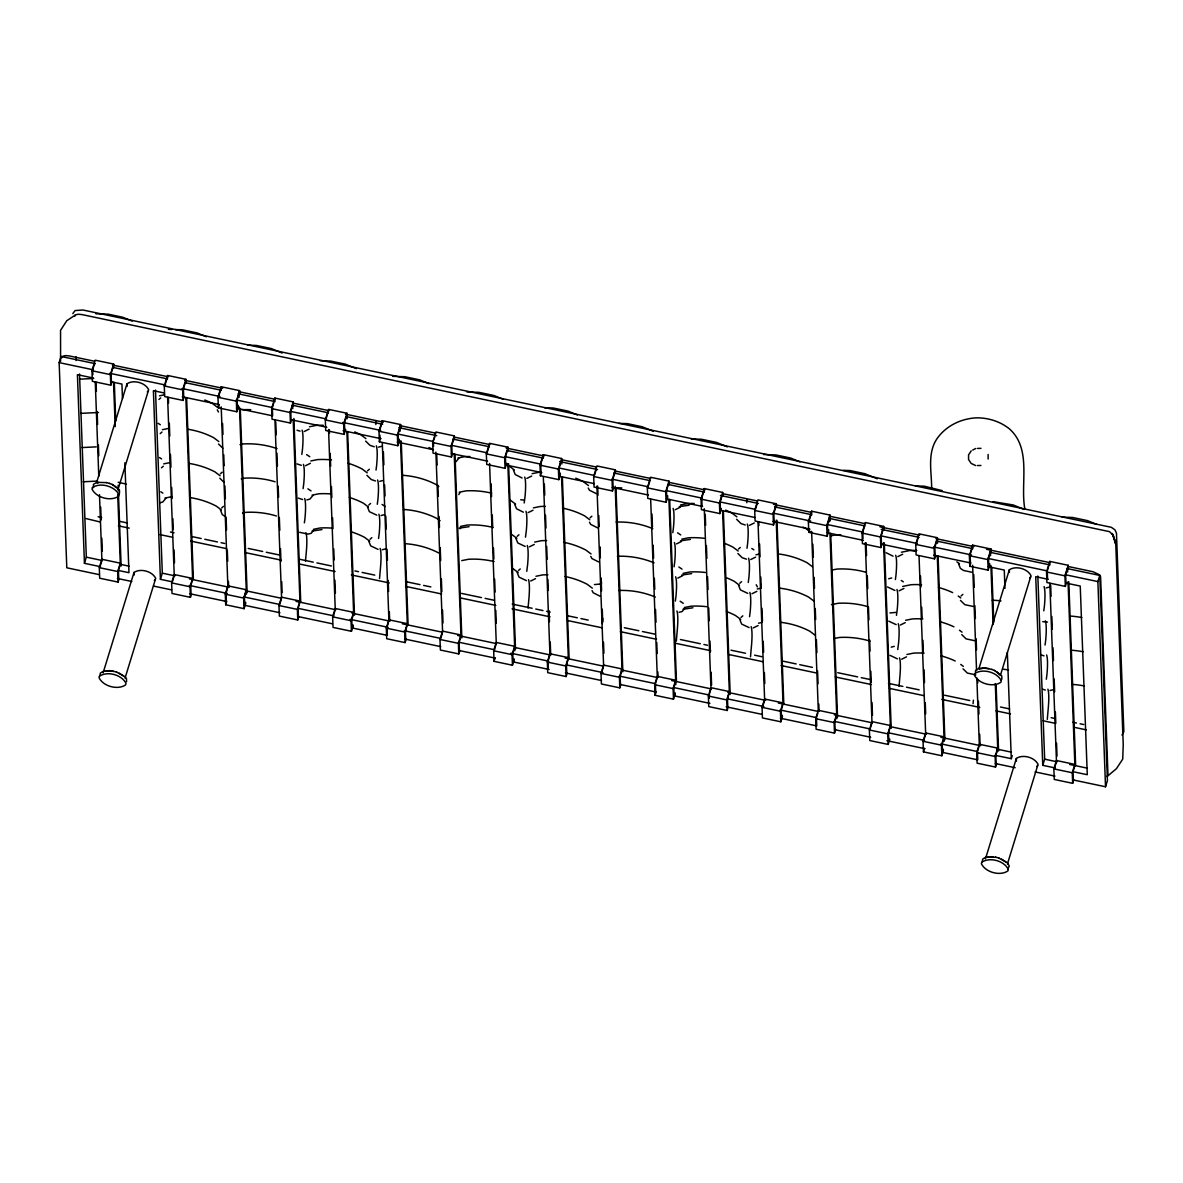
<?xml version="1.0" encoding="UTF-8"?>
<svg xmlns="http://www.w3.org/2000/svg" width="1183" height="1183" viewBox="0 0 1183 1183"><rect width="100%" height="100%" fill="white"/><g stroke="black" fill="none" stroke-linecap="round" stroke-linejoin="round"><path stroke-width="1.5" d="M988.116 459.034L988.13 454.449M305.48 561.186L306.279 552.21A53.871 8.118 -78.1 0 0 305.953 532.764M379.521 578.62L380.468 567.855A53.871 8.118 -78.1 0 0 380.142 548.394M528.062 608.106L528.86 599.13A53.871 8.118 -78.1 0 0 528.535 579.685M602.265 623.752L602.739 618.369M676.306 641.186L677.253 630.421A53.871 8.118 -78.1 0 0 676.927 610.96M750.495 656.816L751.456 646.051A53.871 8.118 -78.1 0 0 751.131 626.606M899.05 686.303L899.834 677.341A53.871 8.118 -78.1 0 0 899.509 657.881M973.077 703.737L973.402 700.159M1047.28 719.382L1048.227 708.617A53.871 8.118 -78.1 0 0 1047.901 689.171M301.828 454.435L302.449 449.614A53.871 8.118 -78.1 0 0 302.123 430.168M303.099 488.638L303.735 483.817A53.871 8.118 -78.1 0 0 303.41 464.372M304.371 522.827L305.007 518.021A53.871 8.118 -78.1 0 0 304.682 498.561M376.017 470.08L376.652 465.259A53.871 8.118 -78.1 0 0 376.327 445.814M377.288 504.283L377.924 499.463A53.871 8.118 -78.1 0 0 377.599 480.002M378.56 538.472L379.196 533.651A53.871 8.118 -78.1 0 0 378.871 514.206M524.202 502.967L525.045 496.549A53.871 8.118 -78.1 0 0 524.72 477.089M525.474 537.171L526.317 530.738A53.871 8.118 -78.1 0 0 525.991 511.293M526.746 571.359L527.588 564.942A53.871 8.118 -78.1 0 0 527.263 545.481M599.885 551.204L600.299 547.98M601.156 585.393L601.57 582.184M672.802 532.646L673.438 527.825A53.871 8.118 -78.1 0 0 673.112 508.365M674.073 566.834L674.709 562.014A53.871 8.118 -78.1 0 0 674.384 542.568M675.345 601.038L675.981 596.217A53.871 8.118 -78.1 0 0 675.656 576.772M746.991 548.276L747.626 543.47A53.871 8.118 -78.1 0 0 747.301 524.01M748.262 582.48L748.898 577.659A53.871 8.118 -78.1 0 0 748.573 558.213M749.549 616.683L750.17 611.862A53.871 8.118 -78.1 0 0 749.845 592.402M895.383 579.566L896.019 574.746A53.871 8.118 -78.1 0 0 895.694 555.3M896.448 615.367L897.291 608.934A53.871 8.118 -78.1 0 0 896.965 589.489M897.72 649.571L898.562 643.138A53.871 8.118 -78.1 0 0 898.237 623.692M1043.776 610.842L1044.412 606.021A53.871 8.118 -78.1 0 0 1044.086 586.576M1045.047 645.046L1045.683 640.225A53.871 8.118 -78.1 0 0 1045.358 620.764M1046.319 679.234L1046.955 674.414A53.871 8.118 -78.1 0 0 1046.63 654.968M118.019 489.511L148.674 389.695C145.287 382.627 133.442 379.388 126.965 383.824L127.069 386.442M100.037 674.517L100.437 673.009L103.823 670.968L109.797 670.628L116.762 672.092M125.043 678.14L155.698 578.339C152.311 571.271 140.466 568.017 134.004 572.454L134.093 575.086M126.581 681.704L126.448 678.495L125.058 676.72L116.481 672.048M975.354 671.885L975.753 670.377L979.14 668.321L985.114 667.996L992.079 669.46M1000.36 675.508L1031.014 575.692C1027.628 568.639 1015.783 565.385 1009.321 569.822L1009.41 572.454M982.378 860.514L982.777 859.006L986.164 856.965L995.968 857.261M1007.384 864.137L1038.038 764.336C1034.652 757.268 1022.822 754.029 1016.345 758.451L1016.434 761.083M99.313 574.657L66.795 567.796L59.15 362.619L61.043 356.467L95.365 363.699M111.793 381.843L110.773 385.185L92.363 381.31L91.978 370.737L95.217 360.194L113.612 364.068L113.76 367.736M93.161 368.15L94.581 363.536M110.773 385.185L110.374 374.612L113.612 364.068M112.991 367.41L111.098 373.562L111.394 381.843M96.651 482.398L126.965 383.824M100.466 566.687L84.437 563.315L86.329 557.149L79.512 374.02M119.187 578.576L118.108 582.095L99.697 578.221L99.313 567.648L101.871 559.293L99.476 494.716M100.023 566.598L101.915 560.446M184.104 397.089L183.084 400.431L164.688 396.556L164.289 385.983L167.528 375.44L185.938 379.314L186.071 382.981M165.487 383.396L166.907 378.782M118.108 582.095L117.708 571.522L120.282 563.167L117.738 494.908M120.326 564.321L118.433 570.472L118.729 578.753M183.084 400.431L182.685 389.858L185.938 379.314M185.302 382.656L183.409 388.808L183.72 397.089M103.128 672.787L134.004 572.454M171.254 581.607L160.415 579.33L162.308 573.178L155.491 390.035M238.301 406.73L236.763 411.743L218.352 407.869L217.968 397.296L221.206 386.752L239.602 390.627L239.75 394.294M218.678 396.246L220.57 390.094M218.352 407.869L219.387 404.527M191.498 593.822L190.419 597.341L172.023 593.467L171.624 582.894L174.197 574.539L167.602 397.429M172.348 581.844L174.241 575.692M236.763 411.743L236.363 401.17L239.602 390.627M238.33 405.325L237.384 408.401L237.088 400.12L238.981 393.969L239.099 397.281M190.419 597.341L190.019 586.768L192.592 578.413L185.864 397.606M192.637 579.566L190.744 585.718L191.054 593.999M291.462 419.714L290.427 423.056L272.031 419.181L271.632 408.608L274.885 398.065L293.28 401.939L293.414 405.606M236.482 408.209L272.622 415.825L272.356 407.558L273.776 402.945M245.709 603.374L244.097 608.654L225.687 604.779L225.302 594.206L227.861 585.851L221.206 406.893M227.905 587.005L226.012 593.156L226.323 601.437M225.687 604.779L226.766 601.26M290.427 423.056L290.042 412.497L293.28 401.939M244.097 608.654L243.698 598.08L246.271 589.726L239.469 407.085M245.68 602.236L244.718 605.312L244.423 597.031L246.315 590.879L246.434 594.191M345.643 429.37L344.105 434.368L325.709 430.494L325.31 419.921L328.549 409.377L346.959 413.251L347.166 418.767M326.035 418.871L327.928 412.719M298.855 616.447L297.761 619.966L279.365 616.092L278.966 605.519L281.539 597.164L274.944 420.054M344.105 434.368L343.706 423.81L346.959 413.251M297.761 619.966L297.377 609.393L299.935 601.053L293.207 420.246M299.979 602.191L298.086 608.343L298.397 616.624M399.322 440.682L397.784 445.695L379.373 441.806L378.989 431.248L382.227 420.69L400.623 424.564L400.771 428.246M379.699 430.198L381.591 424.032M379.373 441.806L380.408 438.464M353.066 626.014L351.44 631.278L333.044 627.404L332.645 616.831L335.218 608.476L328.549 429.518M333.369 615.781L335.262 609.629M397.784 445.695L397.384 435.122L400.623 424.564M399.351 439.263L398.405 442.338L398.109 434.072L400.002 427.921L400.12 431.218M351.44 631.278L351.04 620.72L353.613 612.365L346.885 431.558M353.658 613.504L351.765 619.67L352.076 627.936L353.022 624.861M452.483 453.666L451.448 457.008L433.052 453.119L432.653 442.56L435.906 432.002L454.302 435.891L454.435 439.558M433.85 439.972L434.797 436.897M406.198 639.086L405.118 642.591L386.708 638.716L386.323 628.143L388.896 619.803L382.286 442.679M388.453 622.48L387.033 627.094L387.344 635.375M451.448 457.008L451.063 446.435L454.302 435.891M453.666 439.233L451.773 445.385L452.083 453.666M405.118 642.591L404.719 632.033L407.292 623.678L400.49 441.022M407.336 624.816L405.444 630.983L405.754 639.249M506.664 463.307L505.126 468.32L486.731 464.446L486.331 453.873L489.585 443.314L507.98 447.204L508.113 450.871M487.056 452.823L488.949 446.671M459.876 650.399L458.782 653.918L440.387 650.029L439.987 639.471L442.56 631.116L435.891 452.157M440.712 638.421L442.605 632.254M505.126 468.32L504.727 457.747L507.98 447.204M541.799 472.564L505.659 464.949L505.452 456.697L507.344 450.546M458.782 653.918L458.398 643.345L460.971 634.99L454.228 454.183M461 636.143L459.108 642.295L459.418 650.561M560.343 474.62L558.805 479.633L540.394 475.758L540.01 465.185L543.248 454.642L561.659 458.516L561.851 464.017M542.613 457.984L540.72 464.135L541.03 472.401M540.394 475.758L541.43 472.416M514.087 659.951L512.461 665.23L494.065 661.341L493.666 650.783L496.239 642.428L489.57 463.47M494.39 649.733L496.283 643.567M494.065 661.341L495.145 657.837M558.805 479.633L558.406 469.06L561.659 458.516M561.023 461.858L559.13 468.01L559.441 476.291L560.387 473.215M512.461 665.23L512.062 654.657L514.635 646.302L507.832 463.662M550.716 655.042L514.59 647.426L512.786 653.607L513.097 661.889L514.043 658.798M613.504 487.603L612.469 490.945L594.073 487.071L593.674 476.498L596.927 465.954L615.323 469.828L615.456 473.496M594.398 475.448L596.291 469.296M567.219 673.023L566.139 676.543L547.729 672.669L547.345 662.096L549.918 653.741L543.308 476.631M549.962 654.894L548.054 661.046L548.306 667.656M612.469 490.945L612.084 480.372L615.323 469.828M614.687 473.17L612.794 479.322L613.105 487.603M566.139 676.543L565.74 665.97L568.313 657.615L561.57 476.808M568.358 658.768L566.465 664.92L566.775 673.201M667.685 497.244L666.147 502.257L647.752 498.383L647.352 487.81L650.606 477.267L669.001 481.141L669.134 484.808M620.898 684.336L619.803 687.855L601.408 683.981L601.023 673.408L603.581 665.053L596.912 486.095M601.733 672.358L603.626 666.206M666.147 502.257L665.748 491.699L669.001 481.141M668.365 484.483L666.473 490.649L666.783 498.915L667.73 495.84M619.803 687.855L619.419 677.282L621.992 668.927L615.175 486.287M622.036 670.081L620.129 676.232L620.439 684.513M721.364 508.572L719.826 513.57L701.415 509.696L701.031 499.122L704.269 488.579L722.68 492.453L722.813 496.135M703.634 491.921L701.741 498.073L702.051 506.354M675.109 693.889L673.482 699.168L655.086 695.293L654.687 684.72L657.26 676.365L650.665 499.256M619.581 684.336L655.707 691.951L655.412 683.67L657.304 677.519L621.164 669.903M655.086 695.293L656.166 691.774M719.826 513.57L719.427 503.012L722.68 492.453M722.044 495.795L720.151 501.962L720.462 510.228M673.482 699.168L673.097 688.595L675.656 680.255L668.927 499.448M675.064 692.75L674.118 695.826L673.807 687.545L675.7 681.393L675.833 684.706M774.525 521.555L773.49 524.897L755.094 521.008L754.695 510.45L757.948 499.891L776.344 503.766L776.492 507.448M755.419 509.4L757.312 503.233M728.24 706.976L727.161 710.48L708.765 706.606L708.366 696.033L710.939 687.678L704.269 508.72M709.563 693.445L710.983 688.831M773.49 524.897L773.105 514.324L776.344 503.766M775.708 507.123L773.815 513.274L774.126 521.54M727.161 710.48L726.761 699.922L729.334 691.567L722.591 510.76M729.379 692.706L727.486 698.872L727.796 707.138M828.706 531.197L827.168 536.21L808.773 532.32L808.373 521.762L811.627 511.204L830.022 515.093L830.229 520.594M809.098 520.712L810.991 514.546M808.773 532.32L809.793 528.993M782.451 716.528L780.839 721.793L762.429 717.918L762.044 707.345L764.602 699.005L758.007 521.88M762.754 706.295L764.647 700.144M827.168 536.21L826.784 525.636L830.022 515.093M828.751 529.777L827.804 532.868L827.494 524.587L829.387 518.435L829.52 521.747M780.839 721.793L780.44 711.234L783.013 702.879L776.211 520.224M783.057 704.018L781.164 710.184L781.46 718.451L782.407 715.375M881.867 544.18L880.847 547.522L862.437 543.648L862.052 533.075L865.291 522.516L883.701 526.405L883.834 530.073M863.235 530.487L864.669 525.873M835.582 729.6L834.503 733.12L816.107 729.231L815.708 718.673L818.281 710.318L811.612 531.359M817.852 712.994L816.433 717.623L816.743 725.889M880.847 547.522L880.448 536.949L883.701 526.405M881.483 544.18L881.172 535.899L883.065 529.747M834.503 733.12L834.119 722.547L836.677 714.192L829.948 533.385M935.546 555.492L934.526 558.834L916.115 554.96L915.731 544.387L918.969 533.829L937.365 537.718L937.572 543.219M916.441 543.337L918.333 537.186M889.808 739.153L888.182 744.432L869.786 740.543L869.387 729.985L871.96 721.63L865.291 542.672M870.584 727.397L872.004 722.769M934.526 558.834L934.126 548.261L937.365 537.718M936.744 541.06L934.836 547.211L935.147 555.492M888.182 744.432L887.782 733.859L890.355 725.504L883.553 542.864M888.817 741.09L888.507 732.809L890.4 726.658L926.481 734.259M989.727 565.134L988.189 570.147L969.794 566.273L969.395 555.699L972.648 545.156L991.043 549.03L991.177 552.698M972.012 548.498L970.119 554.65L970.43 562.931M969.794 566.273L970.814 562.931M943.472 750.466L941.86 755.745L923.45 751.87L923.065 741.297L925.624 732.942L919.028 555.833M923.775 740.247L925.668 734.096M923.45 751.87L924.529 748.351M988.189 570.147L987.805 559.574L991.043 549.03M989.772 563.729L988.825 566.805L988.515 558.524L990.408 552.372L990.541 555.685M941.86 755.745L941.461 745.172L944.034 736.817L937.291 556.01M943.428 749.327L942.481 752.403L942.186 744.122L944.078 737.97L944.197 741.283M978.992 668.395L1009.321 569.822M996.604 763.538L995.524 767.057L977.128 763.183L976.729 752.61L979.302 744.255L976.833 677.844M978.873 746.946L977.454 751.56L977.764 759.841M1066.356 583.071L1065.336 586.413L1046.925 582.524L1046.541 571.966L1049.779 561.407L1068.175 565.297L1068.323 568.964M1047.561 579.182L1047.251 570.916L1048.67 566.302M995.524 767.057L995.14 756.484L997.698 748.129L995.302 683.567M997.742 749.283L995.849 755.434L996.16 763.715M1065.336 586.413L1064.937 575.84L1068.175 565.297M995.036 755.272L1011.302 758.687L1012.249 755.612M985.483 858.784L1016.345 758.451M1073.011 779.908L1105.528 786.769L1097.883 581.592L1099.776 575.426L1067.258 568.579M1055.221 767.959L1042.755 765.327L1044.648 759.175L1037.831 576.032M1073.75 779.804L1072.67 783.323L1054.26 779.434L1053.876 768.876L1056.434 760.521L1049.839 583.396M1054.585 767.826L1056.478 761.66M1072.67 783.323L1072.271 772.75L1074.844 764.395L1068.042 581.74M1073.292 779.967L1072.996 771.7L1074.889 765.549M1105.528 786.769L1107.421 780.617L1099.776 575.426M72.799 313.643L75.076 310.567L82.899 310.005L1111.31 527.307L1114.874 529.747L1116.456 533.06L1123.85 731.686L1121.987 735.057M74.559 316.423L75.49 314.915L78.167 314.234L81.864 314.56L1109.477 531.64L1113.307 535.381L1115.776 544.224L1123.229 744.551L1122.726 759.116L1116.471 768.639L1107.051 776.566L1107.983 775.057L1100.589 576.727L1099.525 574.805L1093.048 571.744L1067.761 566.406M61.856 357.754L62.773 356.26L65.449 355.58L69.146 355.906L94.418 361.229M165.783 498.442L162.736 502.036L159.69 502.819M312.889 495.529L309.857 499.122L306.811 499.906M314.16 529.733L311.129 533.326L308.083 534.095L299.624 532.306M458.738 458.413L455.706 462.006M458.782 494.598L460.01 492.616M460.054 528.786L461.281 526.819M685.149 607.929L682.118 611.522L679.072 612.306M971.199 450.871L968.566 454.908L968.552 459.492L971.154 463.411L975.679 465.599M147.284 391.928L148.333 390.937M118.256 494.287L119.542 493.074L119.424 489.866L112.134 484.468M154.308 580.557L155.372 579.566M1029.624 577.925L1030.689 576.934M1000.596 680.284L1001.883 679.072L1001.764 675.863L994.474 670.465M1036.663 766.554L1037.713 765.564M1007.62 868.913L1009.321 866.193L1007.398 862.718L998.822 858.045M158.921 399.455L160.725 397.828M160.193 433.643L161.997 432.032M161.465 467.847L163.284 466.235M220.378 473.791L222.182 472.18M309.118 429.118L304.268 431.499M221.65 507.995L223.454 506.368M310.39 463.307L305.539 465.703M367.484 470.878L369.303 469.267M368.756 505.082L370.575 503.455M370.042 539.271L371.846 537.659M531.699 476.039L526.849 478.42M532.986 510.228L528.121 512.623M517.148 536.357L518.967 534.746M534.258 544.431L529.407 546.827M518.435 570.546L520.239 568.934M590.08 517.799L591.884 516.187M535.529 578.635L530.679 581.016M680.092 507.315L675.242 509.71M681.378 541.518L676.513 543.899M682.65 575.707L677.785 578.103M754.296 522.96L749.445 525.356M738.473 549.075L740.277 547.463M755.567 557.149L750.717 559.544M739.745 583.278L741.549 581.666M756.839 591.352L751.989 593.748M741.016 617.467L742.82 615.855M758.111 625.556L753.26 627.936M902.688 554.236L897.823 556.631M903.96 588.439L899.11 590.82M905.232 622.628L900.381 625.023M961.054 595.995L962.858 594.384M906.503 656.831L901.653 659.227M75.49 314.915L66.751 320.741L60.555 330.323L60.584 361.347M972.707 450.072L975.753 448.475M97.154 483.167L98.869 482.472M979.509 669.164L983.457 668.158L988.944 668.632M378.456 447.144L381.503 446.375M379.728 481.348L382.774 480.564M381.015 515.537L384.061 514.768M382.286 549.74L385.333 548.956M594.428 584.579L600.284 584.047M888.67 578.753L891.716 577.969M889.941 612.942L895.797 612.41M1046.216 587.907L1049.262 587.138M891.213 647.145L894.259 646.362M1050.046 690.502L1053.092 689.733M159.454 395.817L164.511 394.797M162.411 429.68L169.154 428.305M309.532 426.752L316.275 425.392A75.86 64.207 -2.1 0 1 323.24 425.274M239.986 444.631L243.358 443.95A75.86 64.207 -2.1 0 1 277.059 448.638M163.698 463.869L170.426 462.509M310.804 460.956L317.547 459.596A75.86 64.207 -2.1 0 1 331.477 459.906M241.258 478.834L244.63 478.139A75.86 64.207 -2.1 0 1 275.107 481.777M164.969 498.073L171.712 496.697M457.925 458.043L464.668 456.668A75.86 64.207 -2.1 0 1 469.888 456.534M312.075 495.159L318.818 493.784A75.86 64.207 -2.1 0 1 331.018 493.947M242.53 513.023L245.901 512.343A75.86 64.207 -2.1 0 1 276.378 515.98M532.113 473.673L538.856 472.313M459.196 492.232L465.939 490.871A75.86 64.207 -2.1 0 1 491.581 493.178M313.362 529.348L320.09 527.988A75.86 64.207 -2.1 0 1 332.29 528.136M533.4 507.877L540.128 506.516A75.86 64.207 -2.1 0 1 545.363 506.368M460.468 526.435L467.211 525.06A75.86 64.207 -2.1 0 1 492.853 527.381M680.506 504.964L687.249 503.588A75.86 64.207 -2.1 0 1 694.214 503.485M534.672 542.08L541.415 540.705A75.86 64.207 -2.1 0 1 546.635 540.572M461.74 560.624L468.483 559.263A75.86 64.207 -2.1 0 1 494.124 561.57M681.778 539.152L688.521 537.792A75.86 64.207 -2.1 0 1 704.166 538.295M535.943 576.269L542.686 574.908A75.86 64.207 -2.1 0 1 547.906 574.775M830.584 535.899L835.642 534.879A75.86 64.207 -2.1 0 1 840.862 534.746M755.981 554.797L759.353 554.117M683.064 573.356L689.807 571.981A75.86 64.207 -2.1 0 1 705.438 572.498M901.416 552.224L909.845 550.509A75.86 64.207 -2.1 0 1 916.81 550.406M831.856 570.102L836.913 569.067A75.86 64.207 -2.1 0 1 865.808 572.232M757.253 589.001L760.625 588.306M684.336 607.544L691.079 606.184A75.86 64.207 -2.1 0 1 706.724 606.702M902.688 586.428L911.117 584.713A75.86 64.207 -2.1 0 1 921.572 584.742M831.457 604.631L838.185 603.271A75.86 64.207 -2.1 0 1 867.08 606.435M758.525 623.19L761.896 622.509M905.646 620.276L912.389 618.916A75.86 64.207 -2.1 0 1 922.844 618.946M834.414 638.495L839.472 637.46A75.86 64.207 -2.1 0 1 869.949 641.097M906.917 654.48L913.66 653.105A75.86 64.207 -2.1 0 1 924.115 653.149M312.061 531.049L321.968 529.585M459.181 528.136L469.074 526.672M679.219 506.664L689.112 505.2M680.491 540.853L690.399 539.389M681.763 575.056L691.671 573.592M683.035 609.245L692.942 607.781M105.893 671.116L113.627 671.264M988.234 857.113L993.129 856.832M79.424 379.181L93.694 378.471M80.695 413.37L94.965 412.66A75.86 64.207 -2.1 0 1 98.44 412.542M81.967 447.573L96.237 446.863M83.239 481.777L97.509 481.067M977.498 448.431L980.988 448.342M977.439 465.555L980.929 465.466M95.882 313.761L108.052 314.146L122.884 317.281L132.245 321.111M168.341 329.347L171.816 329.451M175.291 329.569L182.241 329.791L197.073 332.926L206.433 336.756M247.75 345.155L256.43 345.436L271.277 348.556L282.19 353.037M320.209 360.741L330.634 361.081L345.466 364.201L356.394 368.667M392.652 376.312L404.823 376.712L419.669 379.847L429.03 383.676M466.856 391.957L479.026 392.357L493.858 395.477L503.219 399.307M544.52 407.706L553.215 408.002L568.062 411.122L577.408 414.952M618.724 423.351L627.419 423.632L642.251 426.767L653.164 431.233M691.183 438.937L701.608 439.277L716.454 442.398L727.368 446.878M763.641 454.523L775.811 454.923L790.643 458.043L800.004 461.873M843.05 470.331L850 470.553L864.847 473.688L877.313 478.79M915.509 485.917L924.189 486.198L942.156 490.605M993.173 501.666L1013.225 504.964L1024.153 509.429M1062.157 517.134L1072.582 517.474L1087.428 520.609L1096.789 524.439M520.727 499.773L523.537 500.01M972.027 572.276L963.553 570.487L960.404 568.402L958.555 563.788M973.298 606.465L964.84 604.676L960.478 600.417M1047.487 622.11L1042.741 621.666M974.57 640.668L966.112 638.879L961.749 634.606M975.842 674.857L967.383 673.083L963.021 668.809M300.053 431.13L297.051 430.242M374.242 446.775L369.998 445.355L365.636 441.096M301.325 465.333L297.066 463.913M745.231 524.986L740.972 523.566L736.61 519.293M375.514 480.978L371.27 479.559L366.907 475.285M302.597 499.537L298.353 498.117M746.503 559.175L742.244 557.755L737.881 553.496M376.8 515.167L369.392 511.677L367.543 507.049M894.895 590.45L887.487 586.96M525.193 546.457L517.784 542.953L515.921 538.339M747.774 593.378L740.366 589.873L738.517 585.26M378.072 549.37L370.663 545.866L368.815 541.252M896.167 624.654L888.758 621.164M526.465 580.646L519.056 577.156L517.208 572.528M749.046 627.567L741.637 624.077L739.789 619.448M897.439 658.857L890.03 655.352M106.603 482.634L96.784 482.324L93.413 484.379L93.531 487.588M112.489 365.029L168.459 376.83M184.711 380.261L222.641 388.261M238.892 391.677L275.003 399.292M293.059 403.107L329.185 410.708M345.436 414.139L383.351 422.139M399.603 425.555L435.728 433.17M453.784 436.985L489.895 444.601M506.147 448.017L544.076 456.017M562.132 459.817L596.439 467.048M614.495 470.864L650.62 478.479M668.676 482.28L704.787 489.895M722.843 493.695L757.164 500.927M773.416 504.357L811.331 512.357M829.387 516.158L865.512 523.773M879.96 526.819L919.679 535.189M935.93 538.62L973.86 546.62M986.504 549.282L1049.705 562.605M113.435 367.514L167.631 378.93M185.687 382.745L220.008 389.976M238.079 393.776L274.205 401.392M292.275 405.207L328.401 412.823M382.597 424.253L346.471 416.638L344.43 422.76L344.741 431.026M398.863 427.669L436.793 435.669M453.059 439.1L489.185 446.716M507.256 450.531L543.381 458.146L543.248 454.642M559.633 461.562L597.578 469.562M613.829 472.993L649.97 480.609L648.077 486.76L611.936 479.145M668.025 484.409L704.151 492.039M720.417 495.455L758.347 503.455M774.614 506.886L810.739 514.501M828.81 518.302L864.936 525.917M881.202 529.348L919.132 537.348M937.202 541.163L971.524 548.394M989.58 552.195L1049.203 564.764M59.15 362.619L93.472 369.85M109.738 373.281L165.738 385.081M181.99 388.512L219.934 396.512M236.186 399.943L272.312 407.558M290.382 411.359L326.508 418.974M342.774 422.405L380.704 430.405M398.775 434.205L433.096 441.451M451.167 445.252L487.292 452.867M505.363 456.682L541.489 464.298M559.544 468.098L593.881 475.344M666.133 490.575L702.258 498.191M720.329 501.991L754.65 509.237M772.721 513.038L810.651 521.038M826.917 524.468L863.043 532.084M881.113 535.884L917.239 543.5M933.491 546.93L971.435 554.931M987.687 558.361L1047.31 570.916M1065.365 574.731L1097.883 581.592M91.978 370.737L110.374 374.612M164.289 385.983L182.685 389.858M217.968 397.296L236.363 401.17M271.632 408.608L290.042 412.497M325.31 419.921L343.706 423.81M378.989 431.248L397.384 435.122M432.653 442.56L451.063 446.435M486.331 453.873L504.727 457.747M540.01 465.185L558.406 469.06M593.674 476.498L612.084 480.372M647.352 487.81L665.748 491.699M701.031 499.122L719.427 503.012M754.695 510.45L773.105 514.324M808.373 521.762L826.784 525.636M862.052 533.075L880.448 536.949M915.731 544.387L934.126 548.261M969.395 555.699L987.805 559.574M1046.541 571.966L1064.937 575.84M93.442 378.057L77.413 374.671L84.437 563.315M111.246 381.813L121.923 384.061L122.47 398.715M164.23 392.978L153.391 390.686L160.415 579.33M182.286 396.778L218.426 404.409M290.678 419.64L326.819 427.255M343.07 430.686L381.015 438.671M397.266 442.102L433.407 449.717A75.86 64.207 -2.1 0 0 428.926 447.558M451.462 453.533L487.603 461.148M559.855 476.379L594.177 483.61M612.247 487.426L648.373 495.041M666.443 498.842L702.569 506.457M720.639 510.272L754.961 517.503M773.031 521.319L809.157 528.934M827.228 532.734L863.353 540.35M881.424 544.165L915.746 551.396M933.816 555.211L969.942 562.827M988.012 566.627L1004.263 570.058L1004.959 588.38M1048.197 579.315L1035.731 576.698L1042.755 765.327M98.1 516.779L101.708 517.548M119.794 521.363L127.025 522.886M170.426 532.025L174.049 532.794M192.134 536.609L201.169 538.516M204.792 539.271L217.45 541.947M221.073 542.701L224.681 543.47M248.193 548.424L262.67 551.47M266.279 552.239L278.937 554.901M298.826 559.101L313.303 562.147M316.911 562.916L331.388 565.962M354.9 570.916L358.508 571.685M362.131 572.439L374.789 575.115M405.532 581.592L419.995 584.639M423.618 585.408L430.849 586.931M461.592 593.408L481.481 597.607M485.104 598.361L494.139 600.269M512.224 604.084L532.128 608.269M535.736 609.038L542.967 610.561M546.59 611.33L550.213 612.084M568.284 615.899L577.334 617.807M580.957 618.576L588.188 620.099M624.358 627.715L638.82 630.761M642.443 631.53L655.101 634.192M680.417 639.53L700.306 643.729M703.929 644.498L707.538 645.253M731.05 650.206L745.512 653.253M754.562 655.16L761.793 656.698M781.682 660.883L796.159 663.929M799.767 664.698L812.425 667.36M837.756 672.698L857.645 676.898M861.254 677.652L870.304 679.56M888.389 683.375L902.851 686.421M906.474 687.19L919.132 689.852M944.448 695.19L969.764 700.528M1000.507 707.005L1009.557 708.913M1051.14 717.682L1054.763 718.451M1072.848 722.266L1076.471 723.02M1080.079 723.789L1083.702 724.543M100.333 522.028L85.782 518.509M118.389 525.844L129.228 528.121M159.927 534.598L172.57 537.259M190.626 541.06L226.752 548.675M244.807 552.491L280.918 560.091M298.974 563.907L335.1 571.522M351.351 574.938L389.266 582.938M405.518 586.369L441.643 593.984M459.699 597.785L495.81 605.4M512.062 608.831L549.991 616.816M568.047 620.631L602.354 627.862M620.41 631.663L656.535 639.278M674.591 643.079L710.702 650.694M728.758 654.51L763.079 661.741M781.135 665.541L817.246 673.157M835.302 676.957L871.427 684.573M889.483 688.388L923.79 695.619M941.845 699.419L979.775 707.419M996.027 710.85L1010.474 713.881M1042.977 720.743L1055.62 723.404M1073.676 727.205L1086.319 729.881M101.871 559.293L120.282 563.167M174.197 574.539L192.592 578.413M227.861 585.851L246.271 589.726M281.539 597.164L299.935 601.053M335.218 608.476L353.613 612.365M388.896 619.803L407.292 623.678M442.56 631.116L460.971 634.99M496.239 642.428L514.635 646.302M549.918 653.741L568.313 657.615M603.581 665.053L621.992 668.927M657.26 676.365L675.656 680.255M710.939 687.678L729.334 691.567M764.602 699.005L783.013 702.879M818.281 710.318L836.677 714.192M871.96 721.63L890.355 725.504M925.624 732.942L944.034 736.817M979.302 744.255L997.698 748.129M1056.434 760.521L1074.844 764.395M86.329 557.149L102.359 560.535M120.163 564.291L129.065 566.169M162.308 573.178L174.951 575.84M189.398 578.886L229.147 587.256M245.413 590.687L281.539 598.302L279.691 604.469L243.521 596.838M295.987 601.348L335.735 609.733M352.002 613.164L389.932 621.149M402.309 623.766L442.324 632.195M457.658 635.434L496.52 643.626M565.163 658.088L603.108 666.088M671.752 680.565L711.501 688.935M727.752 692.366L765.697 700.366M778.34 703.027L818.089 711.412M834.34 714.843L872.285 722.828M940.929 737.305L980.677 745.689M996.929 749.105L1011.391 752.151M1044.648 759.175L1057.114 761.793M1069.58 764.425L1087.384 768.181M118.27 570.443L128.962 572.69L124.866 462.804M189.324 585.422L227.254 593.422M297.717 608.269L333.843 615.885M350.094 619.315L388.039 627.315M404.29 630.731L440.431 638.362M458.486 642.162L494.627 649.778M510.879 653.208L548.823 661.208M566.894 665.009L603.019 672.624M619.271 676.055L655.412 683.67M673.467 687.486L709.608 695.101M727.663 698.902L763.804 706.517M780.055 709.948L816.196 717.563M834.252 721.379L870.392 728.994M888.448 732.795L924.588 740.41M940.84 743.841L976.966 751.456M1073.025 771.7L1087.281 774.717L1080.242 586.073L1066.001 583.071L1065.661 574.79L1067.554 568.639L1067.672 571.951M99.313 567.648L117.708 571.522M171.624 582.894L190.019 586.768M225.302 594.206L243.698 598.08M278.966 605.519L297.377 609.393M332.645 616.831L351.04 620.72M386.323 628.143L404.719 632.033M439.987 639.471L458.398 643.345M493.666 650.783L512.062 654.657M547.345 662.096L565.74 665.97M601.023 673.408L619.419 677.282M654.687 684.72L673.097 688.595M708.366 696.033L726.761 699.922M762.044 707.345L780.44 711.234M815.708 718.673L834.119 722.547M869.387 729.985L887.782 733.859M923.065 741.297L941.461 745.172M976.729 752.61L995.14 756.484M1053.876 768.876L1072.271 772.75M117.383 578.457L131.831 581.504M153.509 586.073L171.565 589.888M189.635 593.703L225.761 601.319M243.831 605.119L279.957 612.735M298.027 616.55L332.349 623.781M352.223 627.966L386.545 635.212M404.616 639.012L440.741 646.628M458.812 650.443L494.938 658.059M512.993 661.859L549.134 669.474M565.385 672.905L601.526 680.521M673.778 695.752L709.904 703.367M726.17 706.798L762.296 714.414M780.366 718.229L816.492 725.844M834.562 729.645L870.688 737.26M886.939 740.691L924.884 748.691M942.955 752.492L977.276 759.737M995.332 763.538L1015.206 767.723M1035.081 771.922L1054.955 776.107M106.248 482.516L109.738 483.463M995.613 857.157L999.103 858.104M893.061 556.187L886.215 552.757M596.291 493.622L589.43 490.206L588.217 488.017M522.087 477.991L515.226 474.56L513.378 469.932M1041.558 655.042L1044.012 655.87M597.563 527.825L590.701 524.394L589.489 522.206M523.359 512.18L516.513 508.764L514.649 504.135M1042.829 689.245L1045.284 690.059M598.835 562.014L591.973 558.598L590.775 556.409M600.106 596.217L593.245 592.787L592.047 590.598M991.798 669.401L995.347 670.761M109.457 483.403L113.006 484.764M1001.498 859.109L1005.594 861.815M119.158 673.112L123.254 675.818M901.224 580.454L903.324 581.844M751.782 548.468L753.882 549.858M677.593 532.838L680.743 534.923M678.865 567.027L682.014 569.112M680.136 601.23L683.286 603.315M306.619 454.627L309.769 456.712M382.079 504.476L385.229 506.546M307.891 488.83L311.04 490.915M222.877 448.283L218.515 444.009M158.226 423.351L160.326 424.741M224.149 482.472L219.787 478.198M159.498 457.555L161.598 458.93M225.421 516.675L222.271 514.59L220.422 509.962M160.77 491.744L162.87 493.134M956.914 561.836L959.487 563.773M958.2 596.025L960.759 597.962M959.472 630.228L962.03 632.166M811.094 532.483L805.963 528.624A75.86 64.207 -2.1 0 0 802.991 527.13M960.744 664.432L963.302 666.354M812.366 566.687L807.235 562.812A75.86 64.207 -2.1 0 0 778.37 553.94M736.905 516.853L731.774 512.978A75.86 64.207 -2.1 0 0 725.711 510.124M813.638 600.875L808.507 597.016A75.86 64.207 -2.1 0 0 779.641 588.143M738.177 551.041L733.046 547.182A75.86 64.207 -2.1 0 0 723.833 543.071M814.924 635.079L809.793 631.204A75.86 64.207 -2.1 0 0 780.913 622.332M739.449 585.245L734.318 581.371A75.86 64.207 -2.1 0 0 726.702 577.866M588.513 485.562L583.382 481.703A75.86 64.207 -2.1 0 0 575.751 478.198M740.721 619.434L735.589 615.574A75.86 64.207 -2.1 0 0 726.392 611.463M589.785 519.766L584.653 515.892A75.86 64.207 -2.1 0 0 562.472 508.099M509.178 466.058L514.309 469.932M591.056 553.955L585.925 550.095A75.86 64.207 -2.1 0 0 563.744 542.287M510.45 500.246L515.581 504.121M592.328 588.158L587.197 584.284A75.86 64.207 -2.1 0 0 565.016 576.491M511.736 534.45L516.867 538.324M438.819 486.553L436.261 484.616A75.86 64.207 -2.1 0 0 402.205 475.27M365.917 438.642L360.785 434.782A75.86 64.207 -2.1 0 0 354.737 431.913M513.008 568.653L518.139 572.513M440.106 520.742L437.533 518.805A75.86 64.207 -2.1 0 0 403.477 509.459M367.203 472.845L362.072 468.971A75.86 64.207 -2.1 0 0 348.039 463.233M368.475 507.034L363.344 503.174A75.86 64.207 -2.1 0 0 349.31 497.422M217.524 407.366L212.408 403.492A75.86 64.207 -2.1 0 0 204.777 400.002M369.747 541.237L364.615 537.363A75.86 64.207 -2.1 0 0 350.582 531.625M218.811 441.555L213.679 437.695A75.86 64.207 -2.1 0 0 188.156 429.296M220.082 475.758L214.951 471.884A75.86 64.207 -2.1 0 0 189.428 463.485M221.354 509.962L216.223 506.087A75.86 64.207 -2.1 0 0 190.7 497.688M996.781 671.767L999.724 674.635M114.44 485.755L116.23 487.174M756.218 584.757L757.416 586.945M217.243 409.806L218.456 411.995M1068.796 581.814L1075.643 765.431M1049.779 561.407L1049.912 565.09M1050.667 585.274L1051.081 596.291M1051.835 616.491L1052.308 629.341M1052.988 647.707L1053.476 660.558M1054.157 678.924L1054.645 691.774M1055.384 711.974L1055.798 722.99M1056.552 743.19L1057.025 756.041M1024.729 508.379C1020.278 482.487 1031.827 448.801 1009.41 428.867C1000.167 421.459 988.604 417.85 976.833 417.821C961.158 418.471 945.809 425.88 936.818 438.952C927.058 453.784 931.746 472.047 931.642 488.594M1007.339 652.469L1011.302 758.687M991.724 567.396L993.779 622.48M996.101 684.898L998.57 750.998M990.896 565.489L993.099 624.52M972.648 545.156L972.781 548.823M973.742 574.524L974.215 587.374M974.896 605.74L975.384 618.591M976.138 638.79L976.537 649.807M977.631 679.19L977.779 682.857M978.459 701.223L978.933 714.074M979.687 734.273L980.101 745.29M972.633 565.297L976.552 670.465M938.06 556.069L944.892 739.686M920.537 576.062L920.951 587.079M921.705 607.278L922.119 618.295M922.932 640.328L923.346 651.345M924.027 669.711L924.515 682.561M925.269 702.761L925.668 713.778M884.307 542.923L891.228 728.373M866.045 542.716L866.533 555.566M867.287 575.766L867.76 588.616M868.44 606.983L868.928 619.833M869.668 640.033L870.082 651.049M870.836 671.249L871.25 682.266M872.004 702.465L872.477 715.316M862.762 532.025L863.013 538.635M830.703 533.444L837.549 717.061M836.854 718.643L836.721 715.345L834.828 721.497L835.139 729.763M811.627 511.204L811.76 514.886M812.854 544.254L813.327 557.104M814.081 577.304L814.495 588.321M815.25 608.52L815.664 619.537M816.403 639.737L816.891 652.587M817.571 670.953L818.059 683.804M818.799 704.003L819.08 711.338M776.965 520.298L783.811 703.9M758.761 521.925L758.909 525.592M759.59 543.958L760.063 556.809M760.817 577.008L761.231 588.025M761.985 608.225L762.458 621.075M763.212 641.275L763.626 652.291M764.381 672.491L764.795 683.508M723.36 510.819L730.192 694.421M704.269 488.579L704.417 492.246M705.231 514.28L705.645 525.296M706.399 545.496L706.872 558.346M707.552 576.712L708.04 589.563M708.721 607.929L709.194 620.779M709.948 640.979L710.362 651.996M711.116 672.181L711.589 685.046M709.09 694.983L709.209 698.295M669.682 499.507L676.454 681.275M651.966 513.984L652.439 526.834M653.134 545.2L653.607 558.051M654.362 578.25L654.776 589.267M655.53 609.467L656.003 622.317M656.757 642.517L657.171 653.534M657.852 671.885L658.059 677.401M616.003 488.195L622.85 671.796M597.681 486.139L598.021 495.322M598.775 515.522L599.189 526.539M599.929 546.738L600.343 557.755M601.097 577.955L601.57 590.805M602.265 609.171L602.739 622.021M603.493 642.206L603.907 653.223M562.339 476.867L569.112 658.65M544.343 484.01L544.757 495.026M545.511 515.226L545.984 528.076M546.679 546.442L547.152 559.293M547.906 579.493L548.321 590.509M549.06 610.709L549.474 621.726M550.228 641.911L550.701 654.761M508.586 463.721L515.507 649.171M514.679 647.456L514.797 650.768M491.078 483.714L491.566 496.564M492.246 514.93L492.719 527.781M493.474 547.98L493.888 558.997M494.642 579.197L495.115 592.047M495.795 610.398L496.283 623.264M454.982 454.242L461.828 637.859M436.719 454.035L437.133 465.052M437.887 485.252L438.301 496.269M439.056 516.468L439.455 527.485M440.209 547.685L440.697 560.535M441.377 578.886L441.851 591.751M442.546 610.103L443.019 622.953M433.377 441.51L433.555 446.464M401.244 441.096L408.091 624.698M382.227 420.69L382.36 424.357M383.396 451.906L383.869 464.756M384.623 484.956L385.037 495.973M385.791 516.172L386.264 529.023M387.018 549.223L387.433 560.239M388.187 580.424L388.586 591.441M389.34 611.641L389.68 620.824M379.891 435.152L380.009 438.464M347.639 431.618L354.486 615.219M329.303 429.577L329.451 433.244M330.19 453.444L330.678 466.294M331.432 486.494L331.832 497.511M332.586 517.71L333 528.727M333.754 548.912L334.168 559.929M334.922 580.128L335.395 592.979M293.902 418.471L300.733 602.073M292.778 408.593L292.645 405.281L290.752 411.447L291.062 419.714M274.885 398.065L275.018 401.732M275.772 421.932L276.245 434.782M276.94 453.148L277.413 465.998M278.168 486.198L278.582 497.215M279.321 517.415L279.809 530.265M280.489 548.616L280.962 561.467M281.717 581.666L282.131 592.683M240.297 408.993L247.129 592.594M221.206 386.752L221.339 390.42M222.581 423.47L222.981 434.486M223.735 454.686L224.149 465.703M224.903 485.902L225.376 498.753M226.071 517.104L226.544 529.969M227.299 550.154L227.713 561.171M228.452 581.371L228.659 586.886M186.618 397.665L193.391 579.448M168.356 397.458L168.563 402.974M169.317 423.174L169.79 436.024M170.47 454.39L170.958 467.241M171.712 487.44L172.112 498.457M172.866 518.642L173.28 529.659M174.034 549.858L174.507 562.709M114.307 382.434L115.742 420.985M118.137 485.252L118.344 490.753M118.477 494.435L121.139 566.036M113.538 382.375L115.195 426.649M96.045 382.227L96.385 391.396M97.139 411.595L97.612 424.446M98.366 444.645L98.78 455.662M100.688 507.078L101.176 519.928M101.856 538.295L102.33 551.145M95.276 382.183L98.78 476.276M92.688 369.688L92.88 374.656M76.067 356.822L76.215 360.49M242.071 409.747A75.86 64.207 -2.1 0 1 250.796 409.702M1072.508 684.425A75.86 64.207 -2.1 0 1 1084.382 685.977M1071.236 650.221A75.86 64.207 -2.1 0 1 1083.11 651.774M118.182 482.324A75.86 64.207 -2.1 0 1 126.389 484.231M404.749 543.662A75.86 64.207 -2.1 0 1 438.804 553.008M618.605 590.465A75.86 64.207 -2.1 0 1 655.338 597.075M1003.495 669.253A75.86 64.207 -2.1 0 1 1008.522 670.007M992.271 600.239A75.86 64.207 -2.1 0 1 1000.951 600.86M940.929 655.826A75.86 64.207 -2.1 0 1 955.199 661.001M939.657 621.637A75.86 64.207 -2.1 0 1 953.927 626.813M938.385 587.433A75.86 64.207 -2.1 0 1 952.655 592.609M1069.964 616.032A75.86 64.207 -2.1 0 1 1081.839 617.57M375.928 421.606A53.871 8.118 -78.1 0 1 375.839 424.505M616.062 522.073A75.86 64.207 -2.1 0 1 652.794 528.683M616.535 487.825A75.86 64.207 -2.1 0 1 621.77 487.899M617.334 556.261A75.86 64.207 -2.1 0 1 654.066 562.871M746.902 499.803A53.871 8.118 -78.1 0 1 746.813 502.701M92.422 487.573L92.023 489.082C96.163 497.732 110.64 501.696 118.566 496.283L118.965 494.76C114.825 486.124 100.333 482.161 92.422 487.573M99.446 676.218L99.047 677.726C103.187 686.362 117.679 690.325 125.59 684.913L125.99 683.404C121.849 674.754 107.372 670.791 99.446 676.218M974.762 673.571L974.363 675.094C978.504 683.73 992.981 687.693 1000.907 682.28L1001.306 680.772C997.165 672.121 982.689 668.158 974.762 673.571M981.786 862.215L981.387 863.723C985.528 872.359 1000.019 876.337 1007.931 870.91L1008.33 869.401C1004.19 860.766 989.713 856.788 981.786 862.215M1115.495 541.814L1112.242 533.474L1115.776 544.224L1115.495 541.814"/></g></svg>
